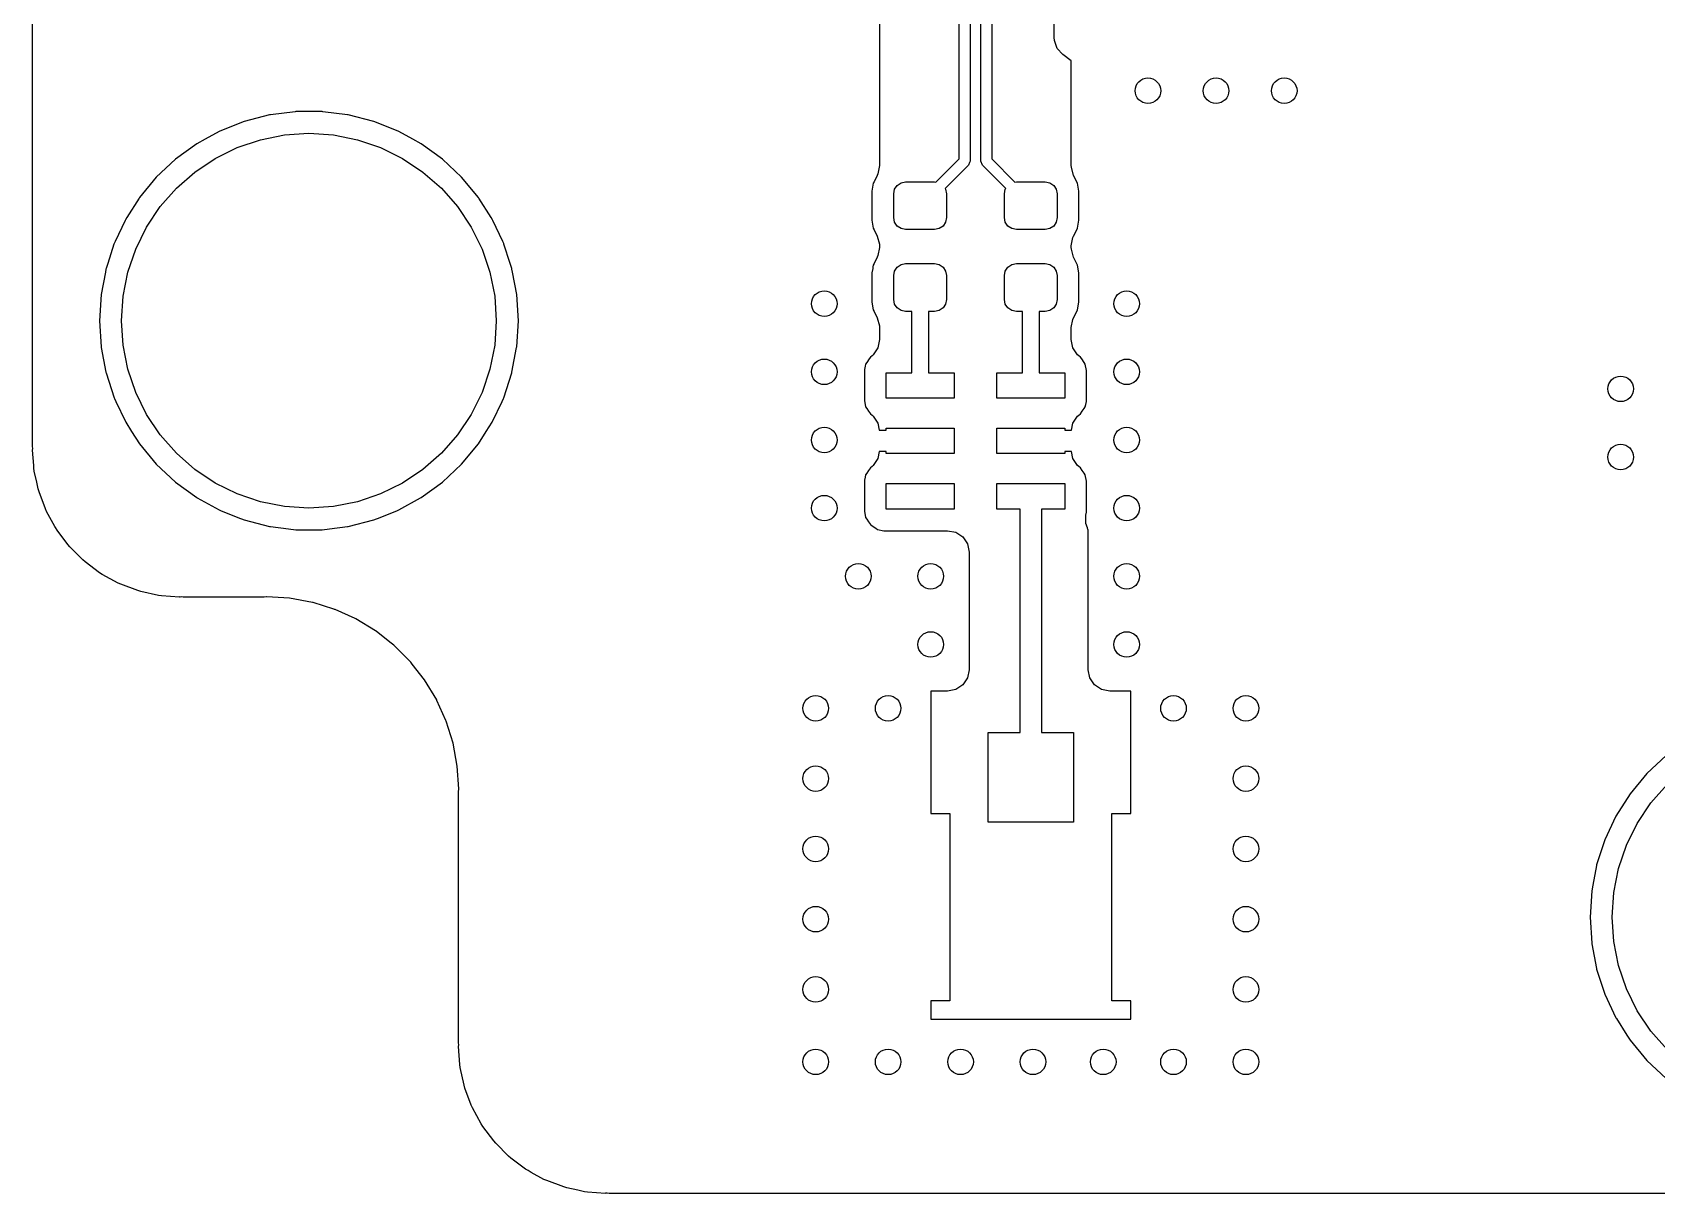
# Model space of a CAD drawing. Extents: x 0.99 to 4.24, y -7.27 to -4.02.
# Drawn here: x 0.994 to 1.745, y -7.273 to -6.737 of the extents above; entities that cross this region are included whole.
import ezdxf

# ---------------------------------------------------------------- set-up
doc = ezdxf.new("R2010")
doc.units = 0
doc.header["$MEASUREMENT"] = 0
doc.layers.add('BLACK', color=7, linetype='CONTINUOUS')

msp = doc.modelspace()

# ---------------------------------------------------------------- linework, layer by layer
at = {"layer": 'BLACK', "linetype": 'CONTINUOUS'}
for p, q in [((0.99427, -6.92717), (0.99427, -6.36146)), ((1.42762, -6.58988), (1.42762, -6.79634)), ((1.43262, -6.79634), (1.43262, -6.58988)), ((1.42262, -6.7953), (1.42262, -6.60374)), ((1.43762, -6.60374), (1.43762, -6.7953)), ((1.38583, -6.68799), (1.38583, -6.79838)), ((1.46654, -6.73911), (1.46654, -6.72993)), ((1.46664, -6.74052), (1.46654, -6.73911)), ((1.46793, -6.74419), (1.46664, -6.74052)), ((1.47052, -6.74708), (1.46793, -6.74419)), ((1.47441, -6.75), (1.47052, -6.74708)), ((1.47441, -6.79838), (1.47441, -6.75)), ((1.09213, -6.77799), (1.08082, -6.78247)), ((1.1039, -6.77497), (1.09213, -6.77799)), ((1.10421, -6.77493), (1.1039, -6.77497)), ((1.11566, -6.77348), (1.10421, -6.77493)), ((1.10421, -6.77493), (1.10421, -6.77493)), ((1.11597, -6.77344), (1.11566, -6.77348)), ((1.12813, -6.77344), (1.11597, -6.77344)), ((1.12844, -6.77348), (1.12813, -6.77344)), ((1.13988, -6.77493), (1.12844, -6.77348)), ((1.14019, -6.77497), (1.13988, -6.77493)), ((1.13988, -6.77493), (1.13988, -6.77493)), ((1.15197, -6.77799), (1.14019, -6.77497)), ((1.16327, -6.78247), (1.15197, -6.77799)), ((1.08055, -6.78262), (1.07404, -6.7862)), ((1.08082, -6.78247), (1.08055, -6.78262)), ((1.08055, -6.78262), (1.08055, -6.78262)), ((1.09963, -6.78642), (1.11074, -6.78421)), ((1.11074, -6.78421), (1.12205, -6.78346)), ((1.12205, -6.78346), (1.13335, -6.78421)), ((1.13335, -6.78421), (1.14446, -6.78642)), ((1.16355, -6.78262), (1.16327, -6.78247)), ((1.17006, -6.7862), (1.16355, -6.78262)), ((1.16355, -6.78262), (1.16355, -6.78262)), ((1.07017, -6.78833), (1.06033, -6.79547)), ((1.07404, -6.7862), (1.07017, -6.78833)), ((1.07874, -6.79507), (1.0889, -6.79006)), ((1.0889, -6.79006), (1.09963, -6.78642)), ((1.14446, -6.78642), (1.15519, -6.79006)), ((1.15519, -6.79006), (1.16535, -6.79507)), ((1.17393, -6.78833), (1.17006, -6.7862)), ((1.18377, -6.79547), (1.17393, -6.78833)), ((1.06033, -6.79547), (1.05146, -6.8038)), ((1.06932, -6.80136), (1.07874, -6.79507)), ((1.16535, -6.79507), (1.17477, -6.80136)), ((1.19263, -6.8038), (1.18377, -6.79547)), ((1.38583, -6.79838), (1.38507, -6.80219)), ((1.41188, -6.80604), (1.42262, -6.7953)), ((1.42689, -6.79811), (1.41606, -6.80893)), ((1.42734, -6.79702), (1.42689, -6.79811)), ((1.42762, -6.79634), (1.42734, -6.79702)), ((1.43335, -6.79811), (1.43262, -6.79634)), ((1.44418, -6.80893), (1.43335, -6.79811)), ((1.43762, -6.7953), (1.44835, -6.80604)), ((1.47444, -6.79916), (1.47441, -6.79838)), ((1.4755, -6.8029), (1.47444, -6.79916)), ((1.05146, -6.8038), (1.04371, -6.81317)), ((1.0608, -6.80883), (1.06932, -6.80136)), ((1.17477, -6.80136), (1.18329, -6.80883)), ((1.20038, -6.81317), (1.19263, -6.8038)), ((1.38288, -6.80656), (1.3823, -6.8102)), ((1.38324, -6.80586), (1.38288, -6.80656)), ((1.38474, -6.8029), (1.38324, -6.80586)), ((1.38324, -6.80586), (1.38324, -6.80586)), ((1.38507, -6.80219), (1.38474, -6.8029)), ((1.39274, -6.80931), (1.39394, -6.80752)), ((1.39394, -6.80752), (1.39573, -6.80633)), ((1.39573, -6.80633), (1.39783, -6.80591)), ((1.39783, -6.80591), (1.41122, -6.80591)), ((1.41122, -6.80591), (1.41188, -6.80604)), ((1.44835, -6.80604), (1.44902, -6.80591)), ((1.44902, -6.80591), (1.4624, -6.80591)), ((1.4624, -6.80591), (1.46451, -6.80633)), ((1.46451, -6.80633), (1.4663, -6.80752)), ((1.4663, -6.80752), (1.46749, -6.80931)), ((1.47736, -6.80656), (1.4755, -6.8029)), ((1.47793, -6.8102), (1.47736, -6.80656)), ((1.04355, -6.81343), (1.03788, -6.82236)), ((1.04371, -6.81317), (1.04355, -6.81343)), ((1.05333, -6.81735), (1.0608, -6.80883)), ((1.18329, -6.80883), (1.19076, -6.81735)), ((1.20055, -6.81343), (1.20038, -6.81317)), ((1.20621, -6.82236), (1.20055, -6.81343)), ((1.3823, -6.8102), (1.3823, -6.82366)), ((1.39232, -6.81142), (1.39274, -6.80931)), ((1.39232, -6.82244), (1.39232, -6.81142)), ((1.41606, -6.80893), (1.41631, -6.80931)), ((1.41631, -6.80931), (1.41673, -6.81142)), ((1.41673, -6.81142), (1.41673, -6.82244)), ((1.4435, -6.81142), (1.44392, -6.80931)), ((1.4435, -6.82244), (1.4435, -6.81142)), ((1.44392, -6.80931), (1.44418, -6.80893)), ((1.46749, -6.80931), (1.46791, -6.81142)), ((1.46791, -6.81142), (1.46791, -6.82244)), ((1.47793, -6.82366), (1.47793, -6.8102)), ((1.03788, -6.82236), (1.0372, -6.82343)), ((1.04704, -6.82677), (1.05333, -6.81735)), ((1.19076, -6.81735), (1.19706, -6.82677)), ((1.2069, -6.82343), (1.20621, -6.82236)), ((1.39274, -6.82455), (1.39232, -6.82244)), ((1.41673, -6.82244), (1.41631, -6.82455)), ((1.44392, -6.82455), (1.4435, -6.82244)), ((1.46791, -6.82244), (1.46749, -6.82455)), ((1.03707, -6.82372), (1.03246, -6.8335)), ((1.0372, -6.82343), (1.03707, -6.82372)), ((1.04203, -6.83693), (1.04704, -6.82677)), ((1.19706, -6.82677), (1.20207, -6.83693)), ((1.20703, -6.82372), (1.2069, -6.82343)), ((1.21163, -6.8335), (1.20703, -6.82372)), ((1.3823, -6.82366), (1.38288, -6.8273)), ((1.38288, -6.8273), (1.38324, -6.828)), ((1.38324, -6.828), (1.38324, -6.828)), ((1.38324, -6.828), (1.38474, -6.83095)), ((1.39394, -6.82634), (1.39274, -6.82455)), ((1.39573, -6.82753), (1.39394, -6.82634)), ((1.39783, -6.82795), (1.39573, -6.82753)), ((1.41122, -6.82795), (1.39783, -6.82795)), ((1.41333, -6.82753), (1.41122, -6.82795)), ((1.41512, -6.82634), (1.41333, -6.82753)), ((1.41631, -6.82455), (1.41512, -6.82634)), ((1.44512, -6.82634), (1.44392, -6.82455)), ((1.44691, -6.82753), (1.44512, -6.82634)), ((1.44902, -6.82795), (1.44691, -6.82753)), ((1.4624, -6.82795), (1.44902, -6.82795)), ((1.46451, -6.82753), (1.4624, -6.82795)), ((1.4663, -6.82634), (1.46451, -6.82753)), ((1.46749, -6.82455), (1.4663, -6.82634)), ((1.4755, -6.83095), (1.477, -6.828)), ((1.477, -6.828), (1.47736, -6.8273)), ((1.477, -6.828), (1.477, -6.828)), ((1.47736, -6.8273), (1.47793, -6.82366)), ((1.03192, -6.83473), (1.02903, -6.84365)), ((1.03202, -6.83444), (1.03192, -6.83473)), ((1.03246, -6.8335), (1.03202, -6.83444)), ((1.03838, -6.84766), (1.04203, -6.83693)), ((1.20207, -6.83693), (1.20571, -6.84766)), ((1.21207, -6.83444), (1.21163, -6.8335)), ((1.21217, -6.83473), (1.21207, -6.83444)), ((1.21507, -6.84365), (1.21217, -6.83473)), ((1.38474, -6.83095), (1.3858, -6.83469)), ((1.38583, -6.83618), (1.38507, -6.83999)), ((1.3858, -6.83469), (1.38583, -6.83548)), ((1.38583, -6.83548), (1.38583, -6.83618)), ((1.47441, -6.83548), (1.47517, -6.83166)), ((1.47441, -6.83618), (1.47441, -6.83548)), ((1.47444, -6.83696), (1.47441, -6.83618)), ((1.4755, -6.8407), (1.47444, -6.83696)), ((1.47517, -6.83166), (1.4755, -6.83095)), ((1.02903, -6.84365), (1.02826, -6.846)), ((1.21583, -6.846), (1.21507, -6.84365)), ((1.38276, -6.84513), (1.38262, -6.846)), ((1.38288, -6.84435), (1.38276, -6.84513)), ((1.38324, -6.84365), (1.38288, -6.84435)), ((1.38474, -6.8407), (1.38324, -6.84365)), ((1.38324, -6.84365), (1.38324, -6.84365)), ((1.38507, -6.83999), (1.38474, -6.8407)), ((1.39274, -6.8471), (1.39394, -6.84532)), ((1.39394, -6.84532), (1.39573, -6.84412)), ((1.39573, -6.84412), (1.39783, -6.8437)), ((1.39783, -6.8437), (1.41122, -6.8437)), ((1.41122, -6.8437), (1.41333, -6.84412)), ((1.41333, -6.84412), (1.41512, -6.84532)), ((1.41512, -6.84532), (1.41631, -6.8471)), ((1.44392, -6.8471), (1.44512, -6.84532)), ((1.44512, -6.84532), (1.44691, -6.84412)), ((1.44691, -6.84412), (1.44902, -6.8437)), ((1.44902, -6.8437), (1.4624, -6.8437)), ((1.4624, -6.8437), (1.46451, -6.84412)), ((1.46451, -6.84412), (1.4663, -6.84532)), ((1.4663, -6.84532), (1.46749, -6.8471)), ((1.47736, -6.84435), (1.4755, -6.8407)), ((1.47793, -6.84799), (1.47736, -6.84435)), ((1.02796, -6.8476), (1.02599, -6.85794)), ((1.02821, -6.84631), (1.02796, -6.8476)), ((1.02826, -6.846), (1.02821, -6.84631)), ((1.02821, -6.84631), (1.02821, -6.84631)), ((1.03617, -6.85877), (1.03838, -6.84766)), ((1.20571, -6.84766), (1.20792, -6.85877)), ((1.21589, -6.84631), (1.21583, -6.846)), ((1.21614, -6.8476), (1.21589, -6.84631)), ((1.21589, -6.84631), (1.21589, -6.84631)), ((1.21811, -6.85794), (1.21614, -6.8476)), ((1.38262, -6.846), (1.3823, -6.84799)), ((1.3823, -6.84799), (1.3823, -6.86146)), ((1.39232, -6.84921), (1.39274, -6.8471)), ((1.39232, -6.86024), (1.39232, -6.84921)), ((1.41631, -6.8471), (1.41673, -6.84921)), ((1.41673, -6.84921), (1.41673, -6.86024)), ((1.4435, -6.84921), (1.44392, -6.8471)), ((1.4435, -6.86024), (1.4435, -6.84921)), ((1.46749, -6.8471), (1.46791, -6.84921)), ((1.46791, -6.84921), (1.46791, -6.86024)), ((1.47793, -6.86146), (1.47793, -6.84799)), ((1.02599, -6.85794), (1.02522, -6.87008)), ((1.03543, -6.87008), (1.03617, -6.85877)), ((1.20792, -6.85877), (1.20866, -6.87008)), ((1.21887, -6.87008), (1.21811, -6.85794)), ((1.39274, -6.86235), (1.39232, -6.86024)), ((1.41673, -6.86024), (1.41631, -6.86235)), ((1.44392, -6.86235), (1.4435, -6.86024)), ((1.46791, -6.86024), (1.46749, -6.86235)), ((1.3823, -6.86146), (1.38288, -6.8651)), ((1.38288, -6.8651), (1.38324, -6.86579)), ((1.38324, -6.86579), (1.38324, -6.86579)), ((1.38324, -6.86579), (1.38474, -6.86875)), ((1.39394, -6.86413), (1.39274, -6.86235)), ((1.39573, -6.86533), (1.39394, -6.86413)), ((1.39783, -6.86575), (1.39573, -6.86533)), ((1.40065, -6.86575), (1.39783, -6.86575)), ((1.40065, -6.89409), (1.40065, -6.86575)), ((1.41122, -6.86575), (1.40841, -6.86575)), ((1.40841, -6.86575), (1.40841, -6.89409)), ((1.41333, -6.86533), (1.41122, -6.86575)), ((1.41512, -6.86413), (1.41333, -6.86533)), ((1.41631, -6.86235), (1.41512, -6.86413)), ((1.44512, -6.86413), (1.44392, -6.86235)), ((1.44691, -6.86533), (1.44512, -6.86413)), ((1.44902, -6.86575), (1.44691, -6.86533)), ((1.45183, -6.86575), (1.44902, -6.86575)), ((1.45183, -6.89409), (1.45183, -6.86575)), ((1.4624, -6.86575), (1.45959, -6.86575)), ((1.45959, -6.86575), (1.45959, -6.89409)), ((1.46451, -6.86533), (1.4624, -6.86575)), ((1.4663, -6.86413), (1.46451, -6.86533)), ((1.46749, -6.86235), (1.4663, -6.86413)), ((1.4755, -6.86875), (1.477, -6.86579)), ((1.477, -6.86579), (1.47736, -6.8651)), ((1.477, -6.86579), (1.477, -6.86579)), ((1.47736, -6.8651), (1.47793, -6.86146)), ((1.02522, -6.87008), (1.02599, -6.88221)), ((1.03617, -6.88138), (1.03543, -6.87008)), ((1.20866, -6.87008), (1.20792, -6.88138)), ((1.21811, -6.88221), (1.21887, -6.87008)), ((1.38474, -6.86875), (1.3858, -6.87249)), ((1.3858, -6.87249), (1.38583, -6.87327)), ((1.38583, -6.87327), (1.38583, -6.87874)), ((1.47441, -6.87327), (1.47517, -6.86946)), ((1.47441, -6.87874), (1.47441, -6.87327)), ((1.47517, -6.86946), (1.4755, -6.86875)), ((1.02599, -6.88221), (1.02604, -6.88252)), ((1.02604, -6.88252), (1.02821, -6.89385)), ((1.03838, -6.8925), (1.03617, -6.88138)), ((1.20792, -6.88138), (1.20571, -6.8925)), ((1.21589, -6.89385), (1.21805, -6.88252)), ((1.21805, -6.88252), (1.21811, -6.88221)), ((1.38507, -6.88256), (1.38291, -6.88579)), ((1.38583, -6.87874), (1.38507, -6.88256)), ((1.47517, -6.88256), (1.47441, -6.87874)), ((1.47733, -6.88579), (1.47517, -6.88256)), ((1.37934, -6.89018), (1.37915, -6.89115)), ((1.37989, -6.88937), (1.37934, -6.89018)), ((1.38101, -6.88769), (1.37989, -6.88937)), ((1.37989, -6.88937), (1.37989, -6.88937)), ((1.38156, -6.88687), (1.38101, -6.88769)), ((1.38237, -6.88633), (1.38156, -6.88687)), ((1.38291, -6.88579), (1.38237, -6.88633)), ((1.47786, -6.88633), (1.47733, -6.88579)), ((1.47868, -6.88687), (1.47786, -6.88633)), ((1.47923, -6.88769), (1.47868, -6.88687)), ((1.48035, -6.88937), (1.47923, -6.88769)), ((1.4809, -6.89018), (1.48035, -6.88937)), ((1.48035, -6.88937), (1.48035, -6.88937)), ((1.48148, -6.89311), (1.4809, -6.89018)), ((1.02821, -6.89385), (1.02821, -6.89385)), ((1.02821, -6.89385), (1.02826, -6.89416)), ((1.02826, -6.89416), (1.03202, -6.90572)), ((1.04203, -6.90322), (1.03838, -6.8925)), ((1.20571, -6.8925), (1.20207, -6.90322)), ((1.21207, -6.90572), (1.21583, -6.89416)), ((1.21583, -6.89416), (1.21589, -6.89385)), ((1.21589, -6.89385), (1.21589, -6.89385)), ((1.37886, -6.89263), (1.37876, -6.89311)), ((1.37876, -6.89311), (1.37876, -6.90689)), ((1.37915, -6.89115), (1.37886, -6.89263)), ((1.38878, -6.90591), (1.38878, -6.89409)), ((1.38878, -6.89409), (1.40065, -6.89409)), ((1.40841, -6.89409), (1.42028, -6.89409)), ((1.42028, -6.89409), (1.42028, -6.90591)), ((1.43996, -6.90591), (1.43996, -6.89409)), ((1.43996, -6.89409), (1.45183, -6.89409)), ((1.45959, -6.89409), (1.47146, -6.89409)), ((1.47146, -6.89409), (1.47146, -6.90591)), ((1.48148, -6.90689), (1.48148, -6.89311)), ((1.03202, -6.90572), (1.03215, -6.90601)), ((1.04704, -6.91339), (1.04203, -6.90322)), ((1.20207, -6.90322), (1.19706, -6.91339)), ((1.21194, -6.90601), (1.21207, -6.90572)), ((1.03215, -6.90601), (1.03215, -6.90601)), ((1.03215, -6.90601), (1.0328, -6.90737)), ((1.0328, -6.90737), (1.0372, -6.91672)), ((1.2069, -6.91672), (1.2113, -6.90737)), ((1.2113, -6.90737), (1.21194, -6.90601)), ((1.21194, -6.90601), (1.21194, -6.90601)), ((1.37876, -6.90689), (1.37934, -6.90981)), ((1.37934, -6.90981), (1.37989, -6.91063)), ((1.37989, -6.91063), (1.37989, -6.91063)), ((1.37989, -6.91063), (1.38073, -6.9119)), ((1.38073, -6.9119), (1.38156, -6.91313)), ((1.38156, -6.91313), (1.38237, -6.91367)), ((1.42028, -6.90591), (1.38878, -6.90591)), ((1.47146, -6.90591), (1.43996, -6.90591)), ((1.47786, -6.91367), (1.47868, -6.91313)), ((1.47868, -6.91313), (1.4795, -6.9119)), ((1.4795, -6.9119), (1.48035, -6.91063)), ((1.48035, -6.91063), (1.4809, -6.90981)), ((1.48035, -6.91063), (1.48035, -6.91063)), ((1.4809, -6.90981), (1.48109, -6.90885)), ((1.48109, -6.90885), (1.48138, -6.90737)), ((1.48138, -6.90737), (1.48148, -6.90689)), ((1.48138, -6.90737), (1.48138, -6.90737)), ((1.0372, -6.91672), (1.03737, -6.91699)), ((1.03737, -6.91699), (1.03737, -6.91699)), ((1.03737, -6.91699), (1.04007, -6.92126)), ((1.05333, -6.92281), (1.04704, -6.91339)), ((1.19706, -6.91339), (1.19076, -6.92281)), ((1.20402, -6.92126), (1.20673, -6.91699)), ((1.20673, -6.91699), (1.2069, -6.91672)), ((1.20673, -6.91699), (1.20673, -6.91699)), ((1.38237, -6.91367), (1.38291, -6.91421)), ((1.38291, -6.91421), (1.38507, -6.91744)), ((1.38507, -6.91744), (1.38569, -6.92059)), ((1.38569, -6.92059), (1.38878, -6.92059)), ((1.38878, -6.92059), (1.38878, -6.91968)), ((1.38878, -6.91968), (1.42028, -6.91968)), ((1.42028, -6.91968), (1.42028, -6.9315)), ((1.43996, -6.9315), (1.43996, -6.91968)), ((1.43996, -6.91968), (1.47146, -6.91968)), ((1.47146, -6.91968), (1.47146, -6.92059)), ((1.47146, -6.92059), (1.47454, -6.92059)), ((1.47454, -6.92059), (1.47517, -6.91744)), ((1.47517, -6.91744), (1.47733, -6.91421)), ((1.47733, -6.91421), (1.47786, -6.91367)), ((0.99428, -6.92722), (0.99427, -6.92717)), ((0.99428, -6.92817), (0.99428, -6.92722)), ((0.99447, -6.92913), (0.99428, -6.92817)), ((1.04007, -6.92126), (1.04371, -6.92699)), ((1.04371, -6.92699), (1.05146, -6.93636)), ((1.0608, -6.93132), (1.05333, -6.92281)), ((1.19076, -6.92281), (1.18329, -6.93132)), ((1.19263, -6.93636), (1.20038, -6.92699)), ((1.20038, -6.92699), (1.20402, -6.92126)), ((0.99432, -6.92986), (0.99447, -6.92913)), ((0.99483, -6.93697), (0.99432, -6.92986)), ((1.06932, -6.93879), (1.0608, -6.93132)), ((1.18329, -6.93132), (1.17477, -6.93879)), ((1.38507, -6.93374), (1.38291, -6.93697)), ((1.38569, -6.93059), (1.38507, -6.93374)), ((1.38878, -6.93059), (1.38569, -6.93059)), ((1.38878, -6.9315), (1.38878, -6.93059)), ((1.42028, -6.9315), (1.38878, -6.9315)), ((1.47146, -6.9315), (1.43996, -6.9315)), ((1.47454, -6.93059), (1.47146, -6.93059)), ((1.47146, -6.93059), (1.47146, -6.9315)), ((1.47517, -6.93374), (1.47454, -6.93059)), ((1.47733, -6.93697), (1.47517, -6.93374)), ((0.99492, -6.9382), (0.99483, -6.93697)), ((0.99512, -6.93961), (0.99492, -6.9382)), ((0.99623, -6.94468), (0.99512, -6.93961)), ((1.05146, -6.93636), (1.06033, -6.94468)), ((1.07874, -6.94509), (1.06932, -6.93879)), ((1.17477, -6.93879), (1.16535, -6.94509)), ((1.18377, -6.94468), (1.19263, -6.93636)), ((1.37915, -6.94233), (1.37886, -6.94381)), ((1.37934, -6.94137), (1.37915, -6.94233)), ((1.37989, -6.94055), (1.37934, -6.94137)), ((1.38073, -6.93928), (1.37989, -6.94055)), ((1.37989, -6.94055), (1.37989, -6.94055)), ((1.38156, -6.93805), (1.38073, -6.93928)), ((1.38237, -6.93751), (1.38156, -6.93805)), ((1.38291, -6.93697), (1.38237, -6.93751)), ((1.47786, -6.93751), (1.47733, -6.93697)), ((1.47868, -6.93805), (1.47786, -6.93751)), ((1.4795, -6.93928), (1.47868, -6.93805)), ((1.48035, -6.94055), (1.4795, -6.93928)), ((1.4809, -6.94137), (1.48035, -6.94055)), ((1.48035, -6.94055), (1.48035, -6.94055)), ((1.48148, -6.94429), (1.4809, -6.94137)), ((0.9969, -6.9478), (0.99623, -6.94468)), ((0.9973, -6.94916), (0.9969, -6.9478)), ((1.00023, -6.95701), (0.9973, -6.94916)), ((1.06033, -6.94468), (1.07017, -6.95183)), ((1.0889, -6.9501), (1.07874, -6.94509)), ((1.09963, -6.95374), (1.0889, -6.9501)), ((1.15519, -6.9501), (1.14446, -6.95374)), ((1.16535, -6.94509), (1.15519, -6.9501)), ((1.17393, -6.95183), (1.18377, -6.94468)), ((1.37886, -6.94381), (1.37876, -6.94429)), ((1.37876, -6.94429), (1.37876, -6.95807)), ((1.38878, -6.95709), (1.38878, -6.94528)), ((1.38878, -6.94528), (1.42028, -6.94528)), ((1.42028, -6.94528), (1.42028, -6.95709)), ((1.43996, -6.95709), (1.43996, -6.94528)), ((1.43996, -6.94528), (1.47146, -6.94528)), ((1.47146, -6.94528), (1.47146, -6.95709)), ((1.48148, -6.95807), (1.48148, -6.94429)), ((1.00082, -6.95831), (1.00023, -6.95701)), ((1.0046, -6.96523), (1.00082, -6.95831)), ((1.07017, -6.95183), (1.07044, -6.95198)), ((1.07044, -6.95198), (1.08055, -6.95754)), ((1.08055, -6.95754), (1.08055, -6.95754)), ((1.08055, -6.95754), (1.08082, -6.95769)), ((1.08082, -6.95769), (1.08111, -6.9578)), ((1.08111, -6.9578), (1.08111, -6.9578)), ((1.08111, -6.9578), (1.08918, -6.961)), ((1.11074, -6.95595), (1.09963, -6.95374)), ((1.12205, -6.95669), (1.11074, -6.95595)), ((1.13335, -6.95595), (1.12205, -6.95669)), ((1.14446, -6.95374), (1.13335, -6.95595)), ((1.15492, -6.961), (1.16298, -6.9578)), ((1.16298, -6.9578), (1.16327, -6.95769)), ((1.16298, -6.9578), (1.16298, -6.9578)), ((1.16327, -6.95769), (1.16355, -6.95754)), ((1.16355, -6.95754), (1.17365, -6.95198)), ((1.16355, -6.95754), (1.16355, -6.95754)), ((1.17365, -6.95198), (1.17393, -6.95183)), ((1.37876, -6.95807), (1.37934, -6.961)), ((1.42028, -6.95709), (1.38878, -6.95709)), ((1.45071, -6.95709), (1.43996, -6.95709)), ((1.45071, -7.06043), (1.45071, -6.95709)), ((1.47146, -6.95709), (1.46071, -6.95709)), ((1.46071, -6.95709), (1.46071, -7.06043)), ((1.48138, -6.95855), (1.48148, -6.95807)), ((1.00484, -6.96566), (1.0046, -6.96523)), ((1.00561, -6.96686), (1.00484, -6.96566)), ((1.08918, -6.961), (1.09213, -6.96216)), ((1.09213, -6.96216), (1.1039, -6.96519)), ((1.1039, -6.96519), (1.10421, -6.96523)), ((1.10421, -6.96523), (1.10421, -6.96523)), ((1.10421, -6.96523), (1.1126, -6.96629)), ((1.1315, -6.96629), (1.13988, -6.96523)), ((1.13988, -6.96523), (1.14019, -6.96519)), ((1.13988, -6.96523), (1.13988, -6.96523)), ((1.14019, -6.96519), (1.15197, -6.96216)), ((1.15197, -6.96216), (1.15492, -6.961)), ((1.37934, -6.961), (1.37989, -6.96181)), ((1.37989, -6.96181), (1.37989, -6.96181)), ((1.37989, -6.96181), (1.38073, -6.96308)), ((1.38073, -6.96308), (1.38156, -6.96431)), ((1.38156, -6.96431), (1.38237, -6.96486)), ((1.38237, -6.96486), (1.38405, -6.96598)), ((1.48112, -6.95988), (1.48138, -6.95855)), ((1.48112, -6.96377), (1.48112, -6.95988)), ((1.48193, -6.96573), (1.48112, -6.96377)), ((1.48138, -6.95855), (1.48138, -6.95855)), ((1.48209, -6.96654), (1.48193, -6.96573)), ((1.01063, -6.97357), (1.00561, -6.96686)), ((1.1126, -6.96629), (1.11597, -6.96671)), ((1.11597, -6.96671), (1.12813, -6.96671)), ((1.12813, -6.96671), (1.1315, -6.96629)), ((1.38405, -6.96598), (1.38405, -6.96598)), ((1.38405, -6.96598), (1.38487, -6.96652)), ((1.38487, -6.96652), (1.38779, -6.96711)), ((1.38779, -6.96711), (1.39139, -6.96711)), ((1.39139, -6.96711), (1.4172, -6.96711)), ((1.4172, -6.96711), (1.42102, -6.96786)), ((1.42102, -6.96786), (1.42425, -6.97002)), ((1.42425, -6.97002), (1.42641, -6.97326)), ((1.42641, -6.97326), (1.42717, -6.97707)), ((1.48228, -6.96654), (1.48209, -6.96654)), ((1.48228, -7.03138), (1.48228, -6.96654)), ((1.01156, -6.97464), (1.01063, -6.97357)), ((1.01749, -6.98057), (1.01156, -6.97464)), ((1.01856, -6.9815), (1.01749, -6.98057)), ((1.42717, -6.97707), (1.42717, -7.03138)), ((1.02527, -6.98652), (1.01856, -6.9815)), ((1.02646, -6.98729), (1.02527, -6.98652)), ((1.03382, -6.9913), (1.02646, -6.98729)), ((1.03511, -6.99189), (1.03382, -6.9913)), ((1.04296, -6.99482), (1.03511, -6.99189)), ((1.04433, -6.99522), (1.04296, -6.99482)), ((1.05252, -6.997), (1.04433, -6.99522)), ((1.05392, -6.99721), (1.05252, -6.997)), ((1.06227, -6.9978), (1.05392, -6.99721)), ((1.0625, -6.99776), (1.06227, -6.99771)), ((1.06227, -6.99771), (1.06227, -6.9978)), ((1.06299, -6.99766), (1.0625, -6.99776)), ((1.06395, -6.99785), (1.06299, -6.99766)), ((1.06491, -6.99785), (1.06395, -6.99785)), ((1.06496, -6.99785), (1.06491, -6.99785)), ((1.08268, -6.99785), (1.06496, -6.99785)), ((1.10039, -6.99785), (1.08268, -6.99785)), ((1.10044, -6.99785), (1.10039, -6.99785)), ((1.1014, -6.99785), (1.10044, -6.99785)), ((1.10236, -6.99766), (1.1014, -6.99785)), ((1.10261, -6.99771), (1.10236, -6.99766)), ((1.11308, -6.99834), (1.10261, -6.99771)), ((1.12364, -7.00028), (1.11308, -6.99834)), ((1.12393, -7.00037), (1.12364, -7.00028)), ((1.13361, -7.00338), (1.12393, -7.00037)), ((1.13389, -7.00347), (1.13361, -7.00338)), ((1.13361, -7.00338), (1.13361, -7.00338)), ((1.13417, -7.00359), (1.13389, -7.00347)), ((1.14341, -7.00775), (1.13417, -7.00359)), ((1.13417, -7.00359), (1.13417, -7.00359)), ((1.14369, -7.00788), (1.14341, -7.00775)), ((1.14341, -7.00775), (1.14341, -7.00775)), ((1.15288, -7.01343), (1.14369, -7.00788)), ((1.15311, -7.01362), (1.15288, -7.01343)), ((1.15946, -7.01859), (1.15311, -7.01362)), ((1.15311, -7.01362), (1.15311, -7.01362)), ((1.16133, -7.02005), (1.15946, -7.01859)), ((1.16892, -7.02765), (1.16133, -7.02005)), ((1.16911, -7.02788), (1.16892, -7.02765)), ((1.16983, -7.0288), (1.16911, -7.02788)), ((1.16911, -7.02788), (1.16911, -7.02788)), ((1.17554, -7.0361), (1.16983, -7.0288)), ((1.42717, -7.03138), (1.42641, -7.03519)), ((1.48304, -7.03519), (1.48228, -7.03138)), ((1.1811, -7.04529), (1.17554, -7.0361)), ((1.42102, -7.04058), (1.4172, -7.04134)), ((1.42425, -7.03842), (1.42102, -7.04058)), ((1.42641, -7.03519), (1.42425, -7.03842)), ((1.4852, -7.03842), (1.48304, -7.03519)), ((1.48843, -7.04058), (1.4852, -7.03842)), ((1.49224, -7.04134), (1.48843, -7.04058)), ((1.18122, -7.04556), (1.1811, -7.04529)), ((1.18538, -7.05481), (1.18122, -7.04556)), ((1.18122, -7.04556), (1.18122, -7.04556)), ((1.4172, -7.04134), (1.40945, -7.04134)), ((1.40945, -7.04134), (1.40945, -7.09783)), ((1.50197, -7.04134), (1.49224, -7.04134)), ((1.50197, -7.09783), (1.50197, -7.04134)), ((1.18551, -7.05508), (1.18538, -7.05481)), ((1.1887, -7.06533), (1.18551, -7.05508)), ((1.43602, -7.10177), (1.43602, -7.06043)), ((1.43602, -7.06043), (1.45071, -7.06043)), ((1.46071, -7.06043), (1.47539, -7.06043)), ((1.47539, -7.06043), (1.47539, -7.10177)), ((1.19064, -7.0759), (1.1887, -7.06533)), ((1.19127, -7.08637), (1.19064, -7.0759)), ((1.74931, -7.07106), (1.74044, -7.07939)), ((1.74044, -7.07939), (1.73269, -7.08876)), ((1.74231, -7.09294), (1.74978, -7.08442)), ((1.19112, -7.08858), (1.19113, -7.08853)), ((1.19112, -7.20276), (1.19112, -7.08858)), ((1.19113, -7.08758), (1.19132, -7.08661)), ((1.19113, -7.08853), (1.19113, -7.08758)), ((1.19132, -7.08661), (1.19127, -7.08637)), ((1.73269, -7.08876), (1.72618, -7.09902)), ((1.73601, -7.10236), (1.74231, -7.09294)), ((1.40945, -7.09783), (1.41831, -7.09783)), ((1.41831, -7.09783), (1.41831, -7.18445)), ((1.49311, -7.18445), (1.49311, -7.09783)), ((1.49311, -7.09783), (1.50197, -7.09783)), ((1.72618, -7.09902), (1.721, -7.11003)), ((1.47539, -7.10177), (1.43602, -7.10177)), ((1.731, -7.11252), (1.73601, -7.10236)), ((1.721, -7.11003), (1.71724, -7.12159)), ((1.72736, -7.12325), (1.731, -7.11252)), ((1.71718, -7.1219), (1.71544, -7.131)), ((1.71724, -7.12159), (1.71718, -7.1219)), ((1.71718, -7.1219), (1.71718, -7.1219)), ((1.72515, -7.13436), (1.72736, -7.12325)), ((1.71544, -7.131), (1.71496, -7.13353)), ((1.71496, -7.13353), (1.7142, -7.14567)), ((1.72441, -7.14567), (1.72515, -7.13436)), ((1.7142, -7.14567), (1.71496, -7.1578)), ((1.72515, -7.15697), (1.72441, -7.14567)), ((1.71496, -7.1578), (1.71502, -7.15811)), ((1.71502, -7.15811), (1.71718, -7.16944)), ((1.72736, -7.16809), (1.72515, -7.15697)), ((1.731, -7.17882), (1.72736, -7.16809)), ((1.71718, -7.16944), (1.71718, -7.16944)), ((1.71718, -7.16944), (1.71724, -7.16975)), ((1.71724, -7.16975), (1.721, -7.18131)), ((1.721, -7.18131), (1.72618, -7.19232)), ((1.73601, -7.18898), (1.731, -7.17882)), ((1.41831, -7.18445), (1.40945, -7.18445)), ((1.40945, -7.18445), (1.40945, -7.19291)), ((1.50197, -7.18445), (1.49311, -7.18445)), ((1.50197, -7.19291), (1.50197, -7.18445)), ((1.74231, -7.1984), (1.73601, -7.18898)), ((1.40945, -7.19291), (1.50197, -7.19291)), ((1.72618, -7.19232), (1.72634, -7.19258)), ((1.72634, -7.19258), (1.72634, -7.19258)), ((1.72634, -7.19258), (1.73125, -7.20031)), ((1.74978, -7.20691), (1.74231, -7.1984)), ((1.19113, -7.20281), (1.19112, -7.20276)), ((1.19113, -7.20376), (1.19113, -7.20281)), ((1.19132, -7.20472), (1.19113, -7.20376)), ((1.19117, -7.20545), (1.19132, -7.20472)), ((1.19118, -7.20555), (1.19117, -7.20545)), ((1.19177, -7.21379), (1.19118, -7.20555)), ((1.73125, -7.20031), (1.73269, -7.20258)), ((1.73269, -7.20258), (1.74044, -7.21195)), ((1.74044, -7.21195), (1.74931, -7.22027)), ((1.19197, -7.2152), (1.19177, -7.21379)), ((1.19375, -7.22339), (1.19197, -7.2152)), ((1.19415, -7.22475), (1.19375, -7.22339)), ((1.19708, -7.2326), (1.19415, -7.22475)), ((1.19767, -7.2339), (1.19708, -7.2326)), ((1.20169, -7.24125), (1.19767, -7.2339)), ((1.20246, -7.24245), (1.20169, -7.24125)), ((1.20748, -7.24916), (1.20246, -7.24245)), ((1.20841, -7.25023), (1.20748, -7.24916)), ((1.21434, -7.25616), (1.20841, -7.25023)), ((1.21541, -7.25709), (1.21434, -7.25616)), ((1.22212, -7.26211), (1.21541, -7.25709)), ((1.22331, -7.26288), (1.22212, -7.26211)), ((1.2248, -7.26369), (1.22331, -7.26288)), ((1.23067, -7.26689), (1.2248, -7.26369)), ((1.23196, -7.26748), (1.23067, -7.26689)), ((1.23981, -7.27041), (1.23196, -7.26748)), ((1.24118, -7.27081), (1.23981, -7.27041)), ((1.24628, -7.27192), (1.24118, -7.27081)), ((1.24937, -7.27259), (1.24628, -7.27192)), ((1.25077, -7.2728), (1.24937, -7.27259)), ((1.25912, -7.27339), (1.25077, -7.2728)), ((1.25935, -7.27335), (1.25912, -7.2733)), ((1.25912, -7.2733), (1.25912, -7.27339)), ((1.25984, -7.27325), (1.25935, -7.27335)), ((1.2608, -7.27344), (1.25984, -7.27325)), ((1.26176, -7.27344), (1.2608, -7.27344)), ((1.26181, -7.27344), (1.26176, -7.27344)), ((3.97441, -7.27344), (1.26181, -7.27344))]:
    msp.add_line(p, q, dxfattribs=at)
at = {"layer": 'BLACK'}
for centre in [(1.50984, -6.76378), (1.54134, -6.76378), (1.57283, -6.76378), (1.36024, -6.8622), (1.5, -6.8622), (1.36024, -6.8937), (1.5, -6.8937), (1.72835, -6.90157), (1.36024, -6.9252), (1.5, -6.9252), (1.72835, -6.93307), (1.36024, -6.95669), (1.5, -6.95669), (1.37598, -6.98819), (1.40945, -6.98819), (1.5, -6.98819), (1.40945, -7.01969), (1.5, -7.01969), (1.3563, -7.04921), (1.38976, -7.04921), (1.52165, -7.04921), (1.55512, -7.04921), (1.3563, -7.08169), (1.55512, -7.08169), (1.3563, -7.11417), (1.55512, -7.11417), (1.3563, -7.14665), (1.55512, -7.14665), (1.3563, -7.17913), (1.55512, -7.17913), (1.3563, -7.2126), (1.38976, -7.2126), (1.42323, -7.2126), (1.45669, -7.2126), (1.48917, -7.2126), (1.52165, -7.2126), (1.55512, -7.2126)]:
    msp.add_circle(centre, 0.00591, dxfattribs=at)

doc.saveas('drawing.dxf')
